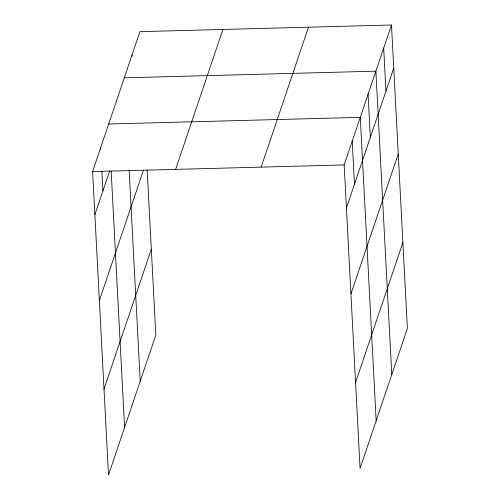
<?xml version="1.0" encoding="UTF-8"?>
<svg xmlns="http://www.w3.org/2000/svg" width="500" height="500" viewBox="0 0 500 500"><rect width="100%" height="100%" fill="white"/><g stroke="black" fill="none" stroke-linecap="round" stroke-linejoin="round"><path stroke-width="0.75" d="M147.175 169.956L155.825 335.069L108.506 475L92.606 171.575L139.925 31.65L391.494 25L407.394 328.425L360.075 468.35L344.175 164.931L391.494 25M94.862 214.656L109.731 170.681M99.362 300.569L143.512 170.019M175.619 169.381L222.944 29.456M104 389.087L151.325 249.156M261.156 167.125L308.475 27.194M346.431 208.006L393.75 68.081M350.931 293.919L398.256 153.994M355.569 382.438L402.894 242.512M124.306 77.825L375.881 71.175L391.781 374.6M108.694 124L360.262 117.356L376.163 420.775M92.606 171.575L344.175 164.931M383.688 48.087L385.944 91.169M368.069 94.262L370.325 137.344M352.219 141.144L354.475 184.219M132.119 54.737L132.2 56.275M129.162 170.438L140.213 381.25M111.156 170.95L124.594 427.425M100.65 147.787L100.731 149.325M101.856 170.869L102.906 190.869"/></g></svg>
